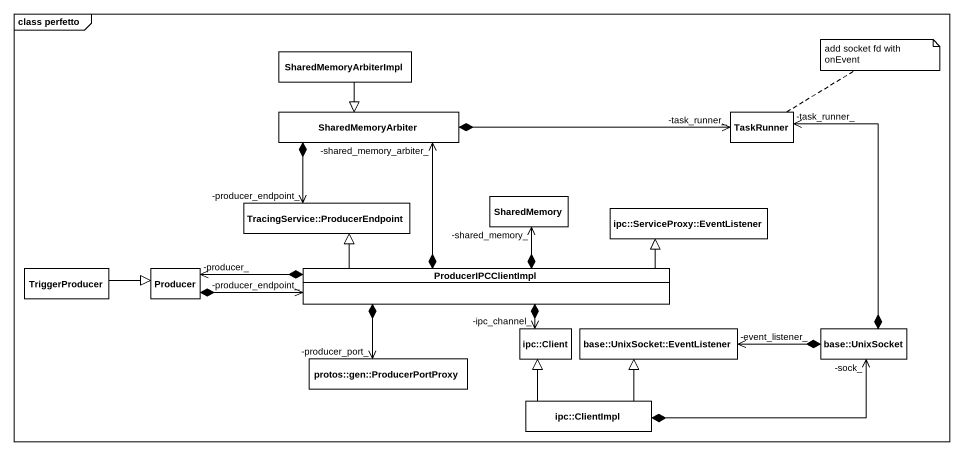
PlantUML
@startuml
mainframe class perfetto
hide circle
hide empty members
class SharedMemoryArbiterImpl
class SharedMemoryArbiter
class TaskRunner
class "TracingService::ProducerEndpoint" as TracingService
class SharedMemory
class "ipc::ServiceProxy::EventListener" as ipc_ServiceProxy
class TriggerProducer
class Producer
class ProducerIPCClientImpl
class "protos::gen::ProducerPortProxy" as protos_gen_ProducerPortProxy
class "ipc::Client" as ipc_Client
class "base::UnixSocket::EventListener" as base_UnixSocket
class "base::UnixSocket" as base_UnixSocket_2
class "ipc::ClientImpl" as ipc_ClientImpl
SharedMemoryArbiterImpl --|> SharedMemoryArbiter
SharedMemoryArbiter *-right-> "-task_runner_" TaskRunner
SharedMemoryArbiter *--> "-producer_endpoint_" TracingService
TriggerProducer -right-|> Producer
Producer *-right-> "-producer_endpoint_" ProducerIPCClientImpl
ProducerIPCClientImpl *-up-> "-shared_memory_arbiter_" SharedMemoryArbiter
ProducerIPCClientImpl -left-|> TracingService
ProducerIPCClientImpl *-up-> "-shared_memory_" SharedMemory
ProducerIPCClientImpl -right-|> ipc_ServiceProxy
ProducerIPCClientImpl *-left-> "-producer_" Producer
ProducerIPCClientImpl *--> "-producer_port_" protos_gen_ProducerPortProxy
ProducerIPCClientImpl *--> "-ipc_channel_" ipc_Client
base_UnixSocket_2 *-up-> "-task_runner_" TaskRunner
base_UnixSocket_2 *-left-> "-event_listener_" base_UnixSocket
ipc_ClientImpl -up-|> ipc_Client
ipc_ClientImpl -up-|> base_UnixSocket
ipc_ClientImpl *-right-> "-sock_" base_UnixSocket_2
note top of TaskRunner : add socket fd with onEvent
@enduml
